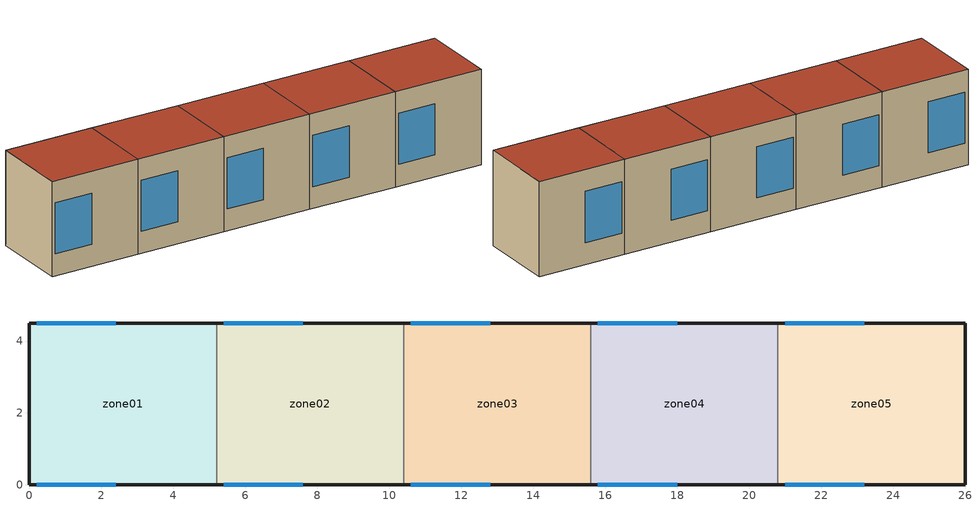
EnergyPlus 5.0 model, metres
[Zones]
zone01
 floor ground (GROUND_FLOOR): 0,0 0,4.5 5.2,4.5 5.2,0 z0
 wall outside (EXT_WALL): 5.2,4.5 0,4.5 0,0 5.2,0 z0:5.4
 wall to zone02 (ADJ_WALL): 5.2,0 5.2,4.5 z0:5.4
 window (EXT_WINDOW1): 0.2,0 2.4,0 / 2.4,4.5 0.2,4.5 z1.25:4.15
 roof outside (EXT_ROOF): 5.2,0 5.2,4.5 0,4.5 0,0 z5.4
zone02
 floor ground (GROUND_FLOOR): 5.2,0 5.2,4.5 10.4,4.5 10.4,0 z0
 wall outside (EXT_WALL): 10.4,4.5 5.2,4.5 / 5.2,0 10.4,0 z0:5.4
 wall to zone03 (ADJ_WALL): 10.4,0 10.4,4.5 z0:5.4
 wall to zone01 (ADJ_WALL): 5.2,4.5 5.2,0 z0:5.4
 window (EXT_WINDOW1): 5.4,0 7.6,0 / 7.6,4.5 5.4,4.5 z1.25:4.15
 roof outside (EXT_ROOF): 10.4,0 10.4,4.5 5.2,4.5 5.2,0 z5.4
zone03
 floor ground (GROUND_FLOOR): 10.4,0 10.4,4.5 15.6,4.5 15.6,0 z0
 wall outside (EXT_WALL): 15.6,4.5 10.4,4.5 / 10.4,0 15.6,0 z0:5.4
 wall to zone04 (ADJ_WALL): 15.6,0 15.6,4.5 z0:5.4
 wall to zone02 (ADJ_WALL): 10.4,4.5 10.4,0 z0:5.4
 window (EXT_WINDOW1): 10.6,0 12.8,0 / 12.8,4.5 10.6,4.5 z1.25:4.15
 roof outside (EXT_ROOF): 15.6,0 15.6,4.5 10.4,4.5 10.4,0 z5.4
zone04
 floor ground (GROUND_FLOOR): 15.6,0 15.6,4.5 20.8,4.5 20.8,0 z0
 wall outside (EXT_WALL): 20.8,4.5 15.6,4.5 / 15.6,0 20.8,0 z0:5.4
 wall to zone05 (ADJ_WALL): 20.8,0 20.8,4.5 z0:5.4
 wall to zone03 (ADJ_WALL): 15.6,4.5 15.6,0 z0:5.4
 window (EXT_WINDOW1): 15.8,0 18,0 / 18,4.5 15.8,4.5 z1.25:4.15
 roof outside (EXT_ROOF): 20.8,0 20.8,4.5 15.6,4.5 15.6,0 z5.4
zone05
 floor ground (GROUND_FLOOR): 20.8,0 20.8,4.5 26,4.5 26,0 z0
 wall outside (EXT_WALL): 20.8,0 26,0 26,4.5 20.8,4.5 z0:5.4
 wall to zone04 (ADJ_WALL): 20.8,4.5 20.8,0 z0:5.4
 window (EXT_WINDOW1): 21,0 23.2,0 / 23.2,4.5 21,4.5 z1.25:4.15
 roof outside (EXT_ROOF): 26,0 26,4.5 20.8,4.5 20.8,0 z5.4
[Building]
TRNSYS18: North Axis {deg}=0; Terrain=City; Loads Convergence Tolerance Value=0; Temperature Convergence Tolerance Value {deltaC}=0; Solar Distribution=FullInteriorAndExterior; Maximum Number of Warmup Days=0
[Site:Location]
not used: Latitude {deg}=0; Longitude {deg}=0; Time Zone {hr}=0; Elevation {m}=0
[Construction]
GROUND_FLOOR; EXT_WALL; EXT_ROOF; ADJ_WALL; EXT_WINDOW1: 
[WindowProperty:ShadingControl]
ESHADE=0; ISHADE=INPUT 1*MAX_ISHADE : SHADECNTRL=ISHADE_INTERNAL
[SurfaceProperty:OtherSideCoefficients]
BOUNDARY=IDENTICAL; BOUNDARY=INPUT 1*TBOUNDARY; BOUNDARY=INPUT 1*TBOUNDARY_2; BOUNDARY=INPUT 1*TBOUNDARY_3; BOUNDARY=INPUT 1*TGROUND; BOUNDARY=20; BOUNDARY=15
[Zone] Multiplier=1
zone01; zone02; zone03; zone04; zone05
